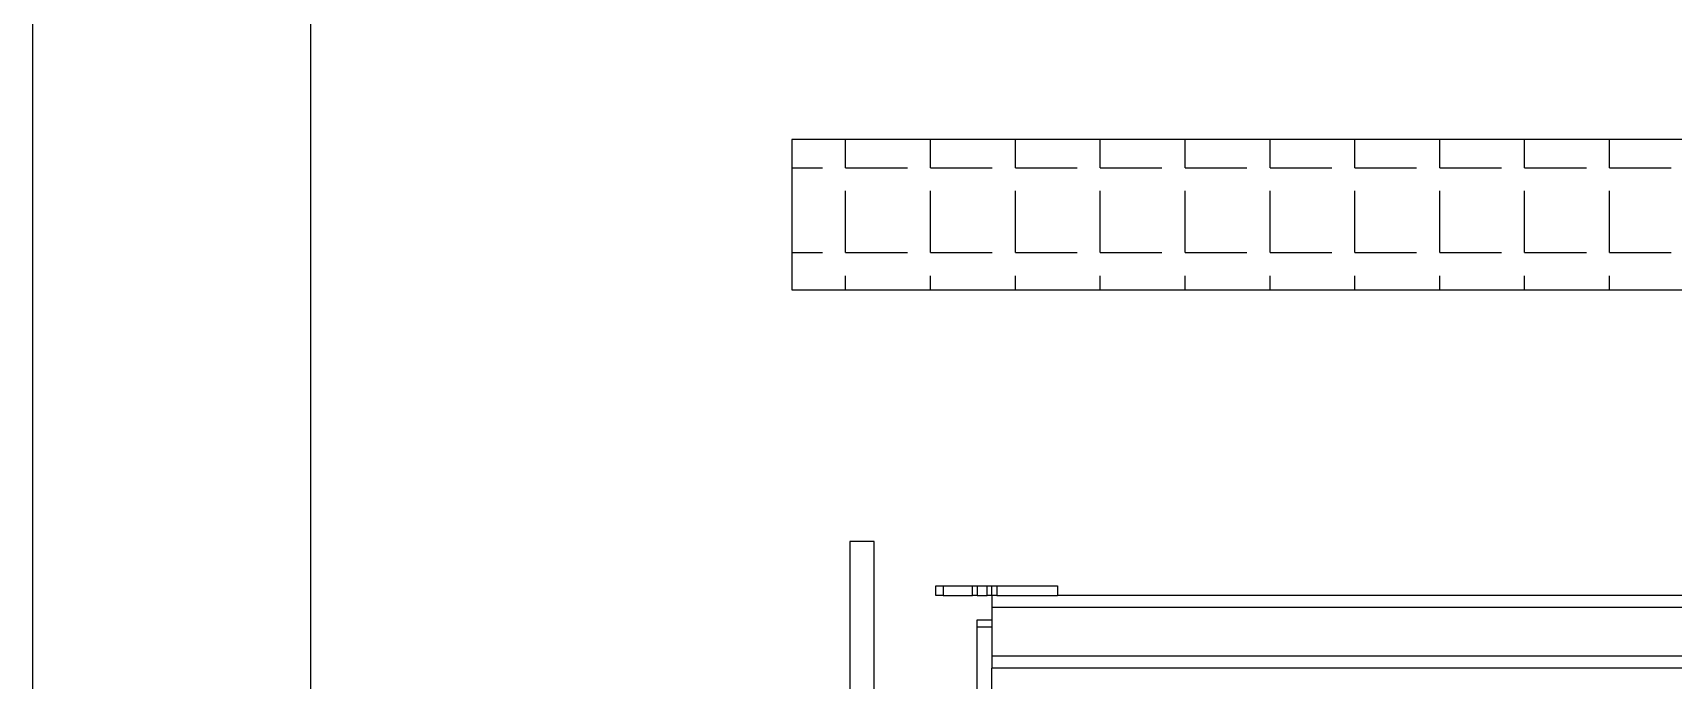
# Model space of a CAD drawing. Header units: millimetres. Extents: x 6622 to 532820, y 3370 to 359312.
# Drawn here: x 462290 to 462965, y 314568 to 314835 of the extents above; entities that cross this region are included whole.
import ezdxf

# ---------------------------------------------------------------- set-up
doc = ezdxf.new("R2010")
doc.units = ezdxf.units.MM

# ---------------------------------------------------------------- blocks, each defined once
blk = doc.blocks.new('A$C6F3A12F4')
at = {"color": 2, "linetype": 'Continuous', "lineweight": 25}
for p, q in [((27.2, 2315), (27.2, 1385)), ((47.2, 2315), (47.2, 1385)), ((52.2, 2315), (52.2, 1385)), ((22.2, 2288), (22.2, 1412)), ((18.2, 1412), (22.2, 1412)), ((18.2, 1387), (18.2, 1412)), ((22.2, 1387), (22.2, 1412)), ((18.2, 1387), (22.2, 1387)), ((18.2, 1385), (18.2, 1387)), ((22.2, 1385), (18.2, 1385)), ((18.2, 1383), (18.2, 1385)), ((22.2, 1387), (22.2, 1385)), ((22.2, 1385), (22.2, 1383)), ((22.2, 1385), (27.2, 1385)), ((27.2, 1385), (47.2, 1385)), ((32.2, 1379), (32.2, 1385)), ((35.2, 1385), (35.2, 1379)), ((47.2, 1385), (52.2, 1385)), ((72.2, 1385), (52.2, 1385)), ((22.2, 1383), (18.2, 1383)), ((18.2, 1379), (18.2, 1383)), ((18.2, 1379), (22.2, 1379)), ((18.2, 1377), (18.2, 1379)), ((22.2, 1377), (18.2, 1377)), ((18.2, 1365), (18.2, 1377)), ((22.2, 1379), (22.2, 1383)), ((22.2, 1379), (22.2, 1377)), ((22.2, 1365), (22.2, 1377)), ((35.2, 1379), (32.2, 1379)), ((109.2, 1379), (35.2, 1379)), ((18.2, 1365), (22.2, 1365)), ((18.2, 1362), (18.2, 1365)), ((22.2, 1365), (22.2, 1362)), ((22.2, 1362), (18.2, 1362)), ((140, 1336.5), (0, 1336.5)), ((0, 1336.5), (0, 1326.5)), ((0, 1326.5), (140, 1326.5))]:
    blk.add_line(p, q, dxfattribs=at)
blk = doc.blocks.new('A$C2A5E29B8')
at = {"color": 3}
for p, q in [((990.37, 0), (990.37, 5125.97)), ((1104.65, 5125.97), (1104.65, 0))]:
    blk.add_line(p, q, dxfattribs=at)

msp = doc.modelspace()

# ---------------------------------------------------------------- hatches: boundary and pattern name
h = msp.add_hatch()
h.set_pattern_fill('ANGLE', color=3, scale=5)
h.set_pattern_definition([(0, (3850, 0), (0, 34.925), [25.4, -9.525]), (90, (3850, 0), (-34.925, 2e-15), [25.4, -9.525])])
h.paths.add_polyline_path([(462602.69, 314728.869), (463756.381, 314728.869), (463756.381, 314790.68), (462602.69, 314790.68)])

# ---------------------------------------------------------------- linework, layer by layer
at = {"color": 3}
msp.add_lwpolyline([(462602.69, 314728.869), (463756.381, 314728.869), (463756.381, 314790.68), (462602.69, 314790.68)], close=True, dxfattribs=at)

# ---------------------------------------------------------------- block references
msp.add_blockref('A$C2A5E29B8', (461300, 311065.654), dxfattribs=at)
at = {"color": 0, "rotation": 270}
msp.add_blockref('A$C6F3A12F4', (461300, 314625.198), dxfattribs=at)

doc.saveas('drawing.dxf')
